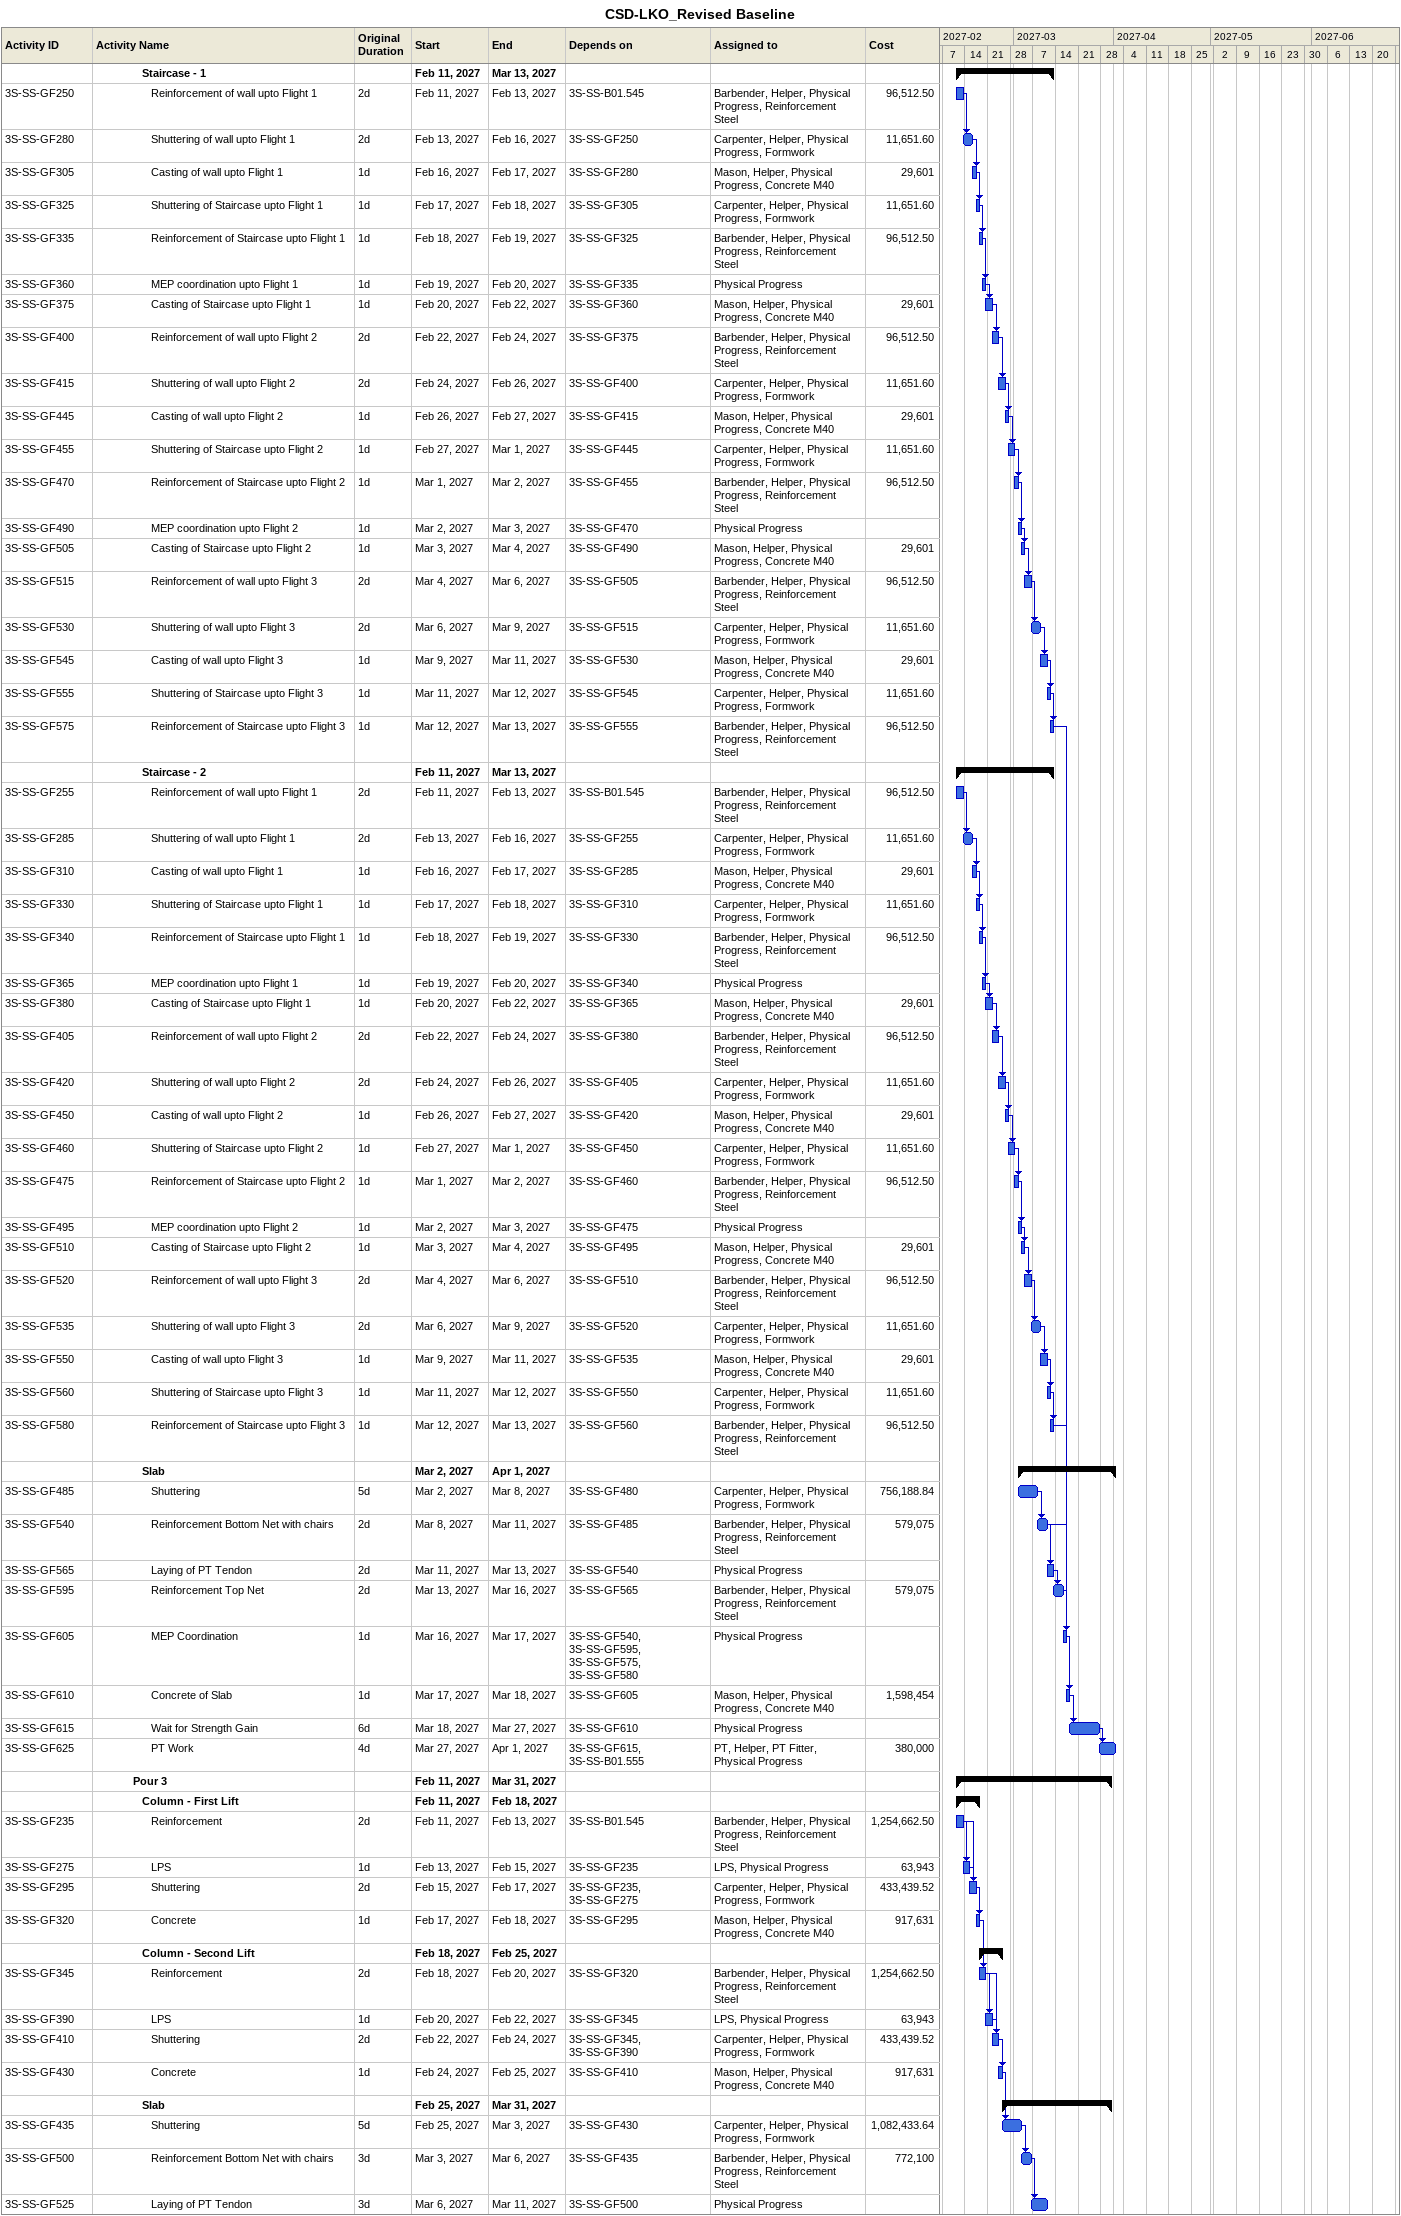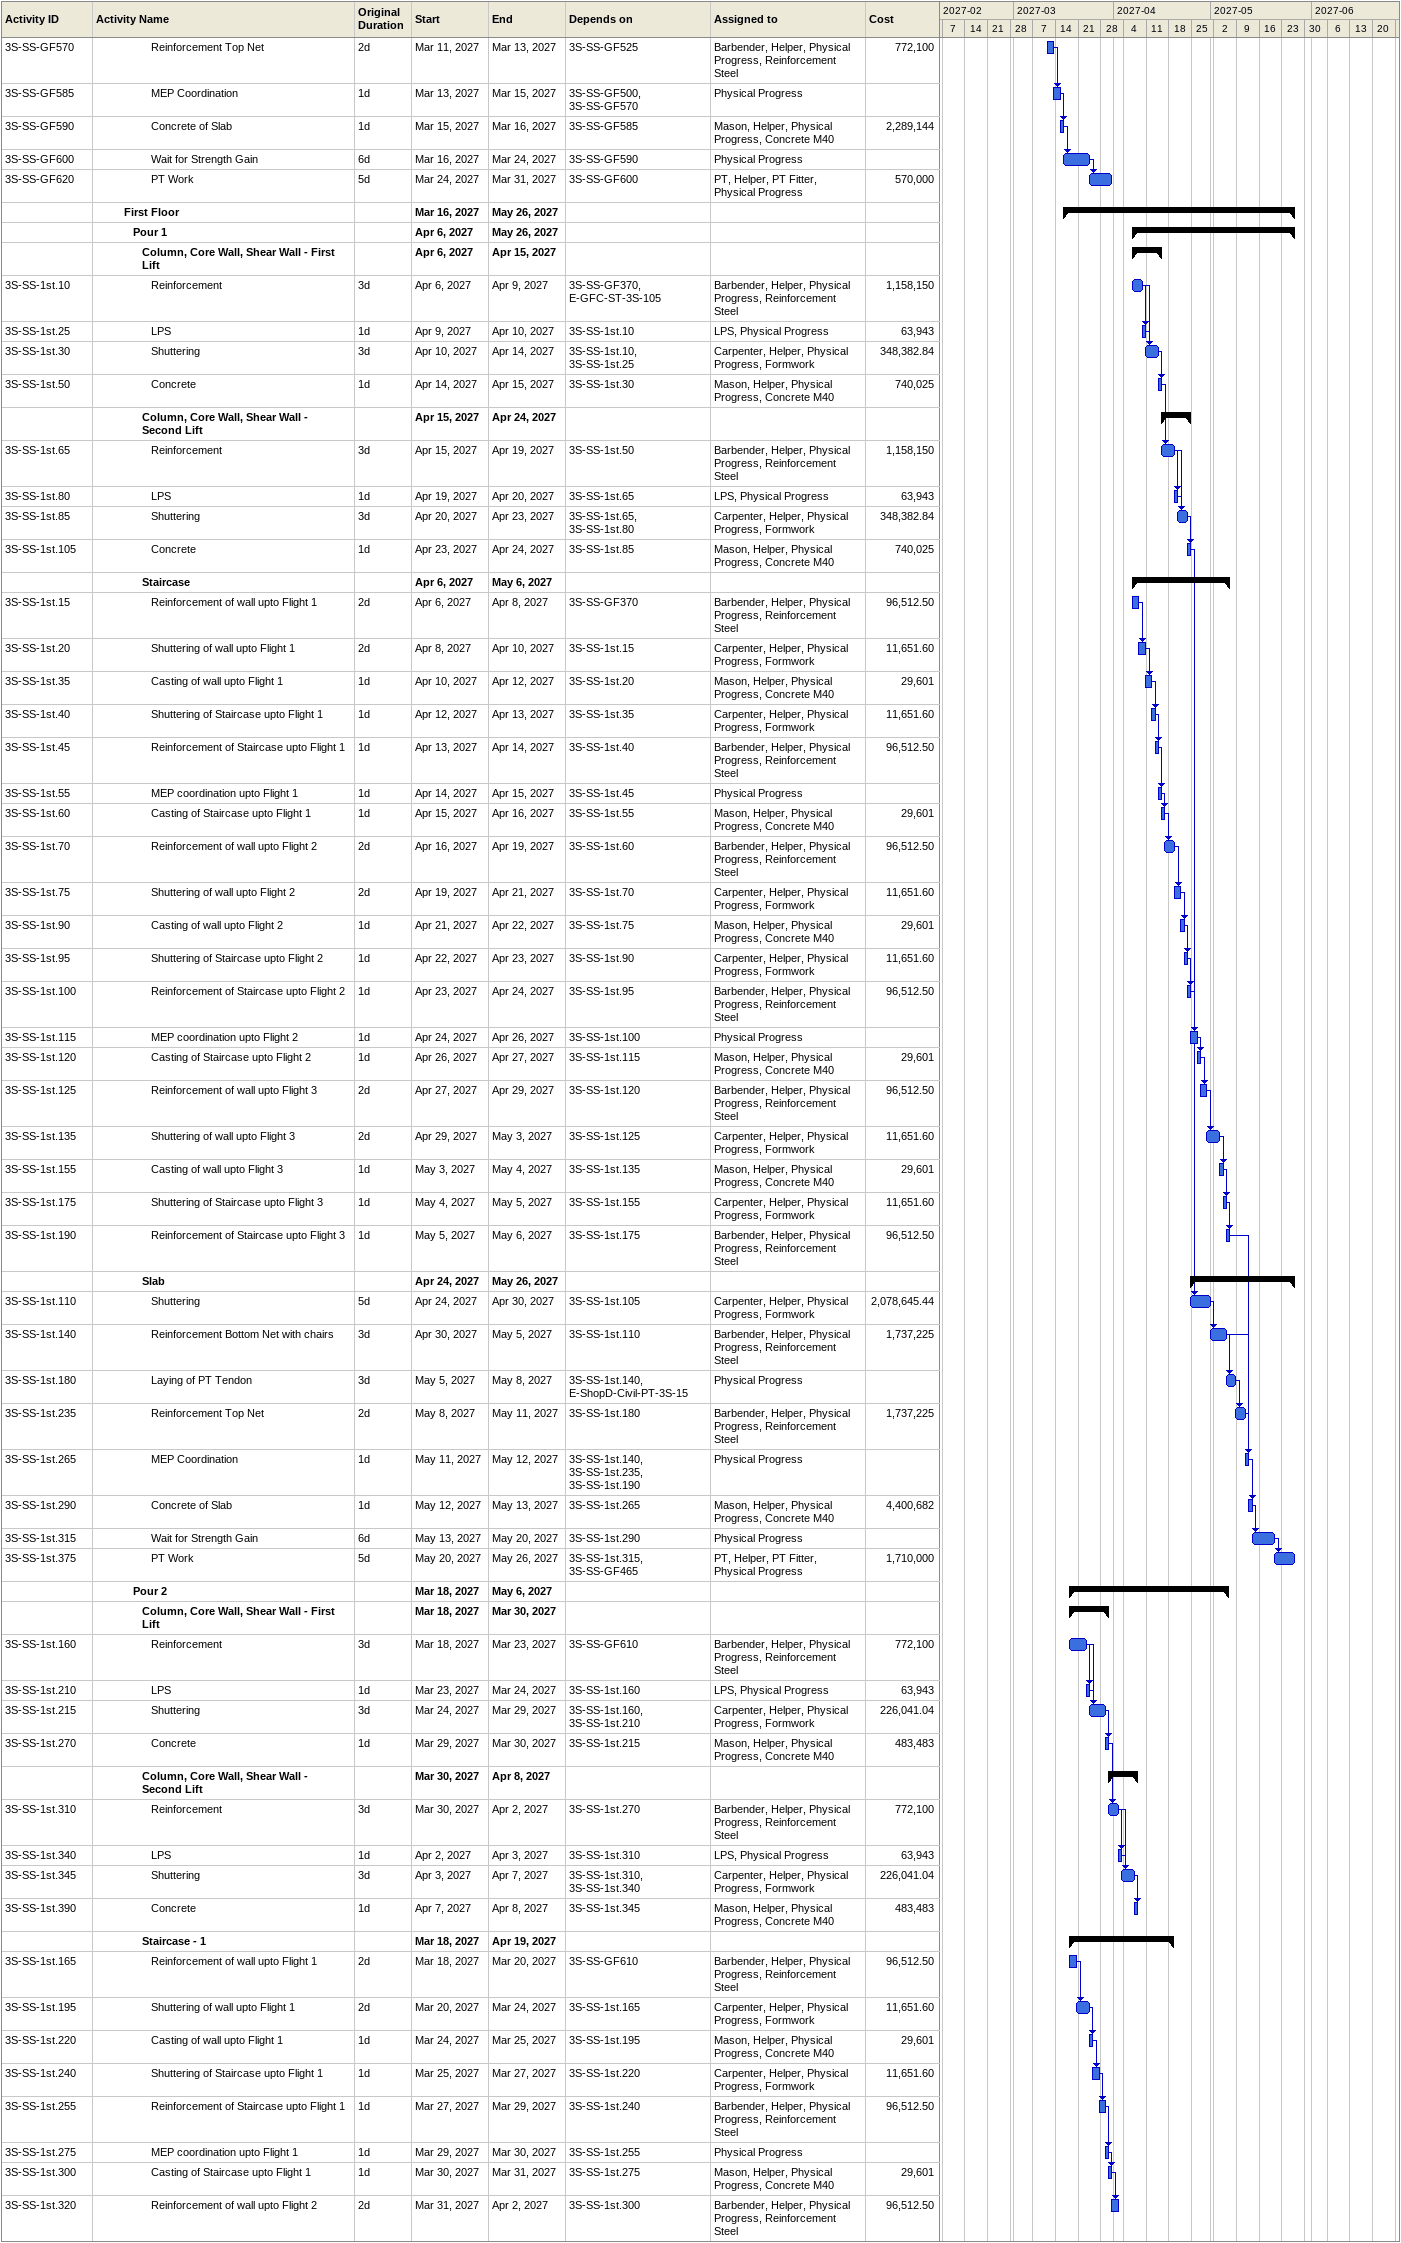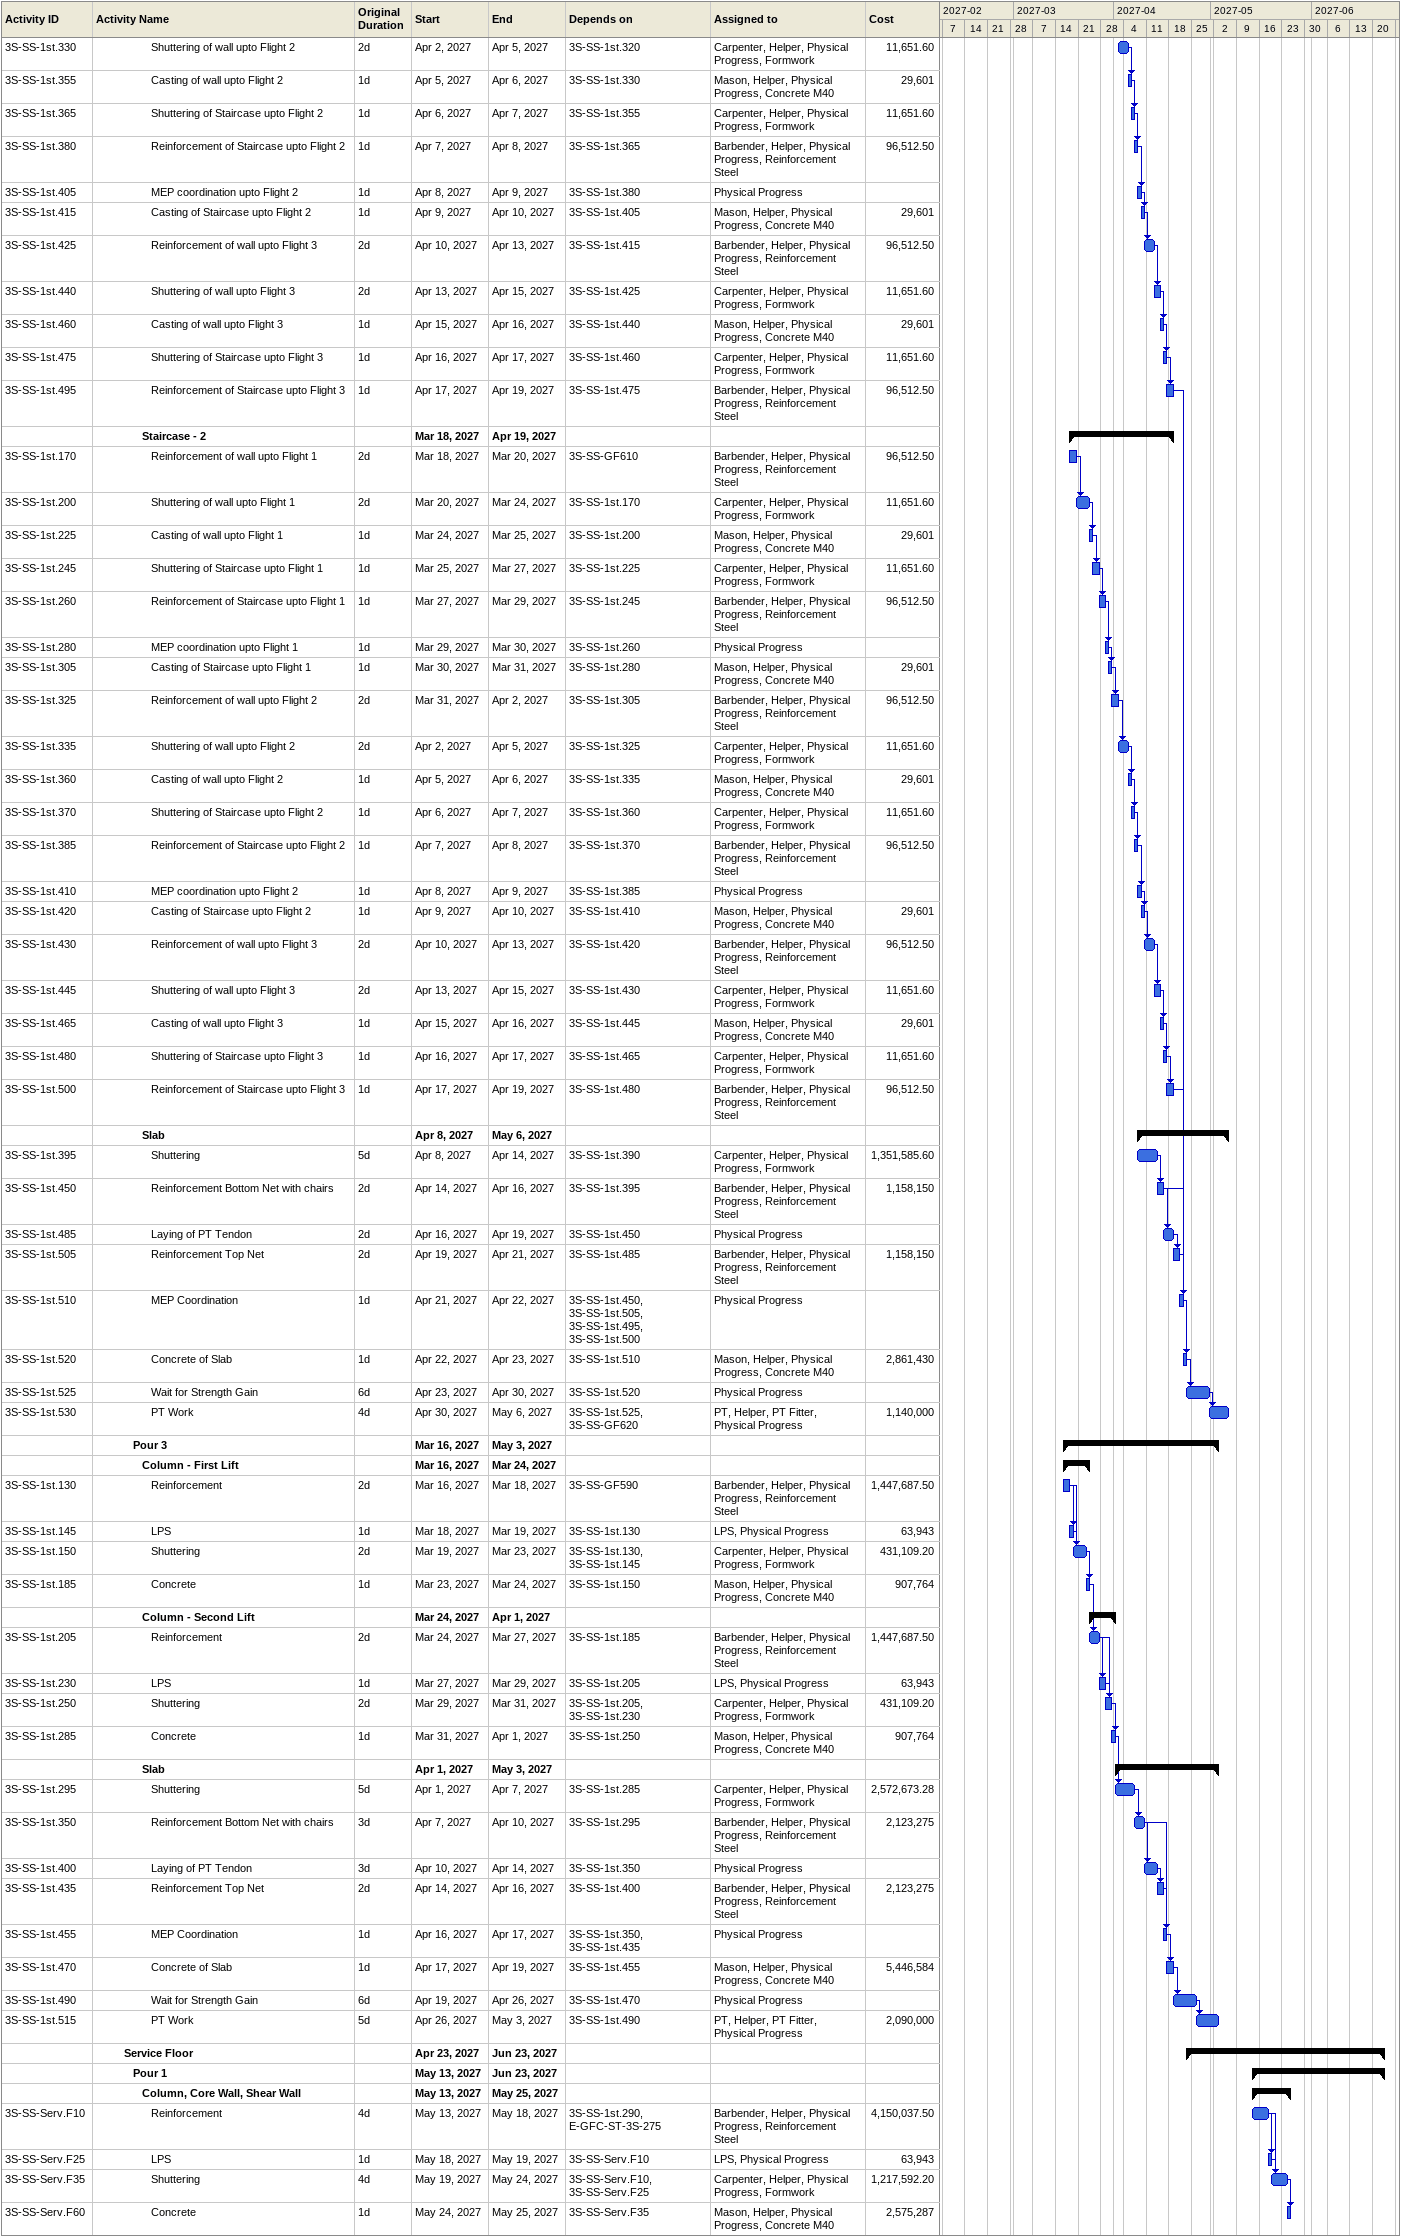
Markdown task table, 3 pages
CSD-LKO_Revised Baseline

| ID | Level | Task | Original duration | Start | Finish | Predecessors | Resources | Cost |
|---|---|---|---|---|---|---|---|---|
|  | 6 | **Staircase - 1** |  | 2027-02-11 | 2027-03-13 |  |  |  |
| 3S-SS-GF250 | 7 | Reinforcement of wall upto Flight 1 | 2d | 2027-02-11 | 2027-02-13 | 3S-SS-B01.545 | Barbender, Helper, Physical Progress, Reinforcement Steel | 96512.50 |
| 3S-SS-GF280 | 7 | Shuttering of wall upto Flight 1 | 2d | 2027-02-13 | 2027-02-16 | 3S-SS-GF250 | Carpenter, Helper, Physical Progress, Formwork | 11651.60 |
| 3S-SS-GF305 | 7 | Casting of wall upto Flight 1 | 1d | 2027-02-16 | 2027-02-17 | 3S-SS-GF280 | Mason, Helper, Physical Progress, Concrete M40 | 29601 |
| 3S-SS-GF325 | 7 | Shuttering of Staircase upto Flight 1 | 1d | 2027-02-17 | 2027-02-18 | 3S-SS-GF305 | Carpenter, Helper, Physical Progress, Formwork | 11651.60 |
| 3S-SS-GF335 | 7 | Reinforcement of Staircase upto Flight 1 | 1d | 2027-02-18 | 2027-02-19 | 3S-SS-GF325 | Barbender, Helper, Physical Progress, Reinforcement Steel | 96512.50 |
| 3S-SS-GF360 | 7 | MEP coordination upto Flight 1 | 1d | 2027-02-19 | 2027-02-20 | 3S-SS-GF335 | Physical Progress |  |
| 3S-SS-GF375 | 7 | Casting of Staircase upto Flight 1 | 1d | 2027-02-20 | 2027-02-22 | 3S-SS-GF360 | Mason, Helper, Physical Progress, Concrete M40 | 29601 |
| 3S-SS-GF400 | 7 | Reinforcement of wall upto Flight 2 | 2d | 2027-02-22 | 2027-02-24 | 3S-SS-GF375 | Barbender, Helper, Physical Progress, Reinforcement Steel | 96512.50 |
| 3S-SS-GF415 | 7 | Shuttering of wall upto Flight 2 | 2d | 2027-02-24 | 2027-02-26 | 3S-SS-GF400 | Carpenter, Helper, Physical Progress, Formwork | 11651.60 |
| 3S-SS-GF445 | 7 | Casting of wall upto Flight 2 | 1d | 2027-02-26 | 2027-02-27 | 3S-SS-GF415 | Mason, Helper, Physical Progress, Concrete M40 | 29601 |
| 3S-SS-GF455 | 7 | Shuttering of Staircase upto Flight 2 | 1d | 2027-02-27 | 2027-03-01 | 3S-SS-GF445 | Carpenter, Helper, Physical Progress, Formwork | 11651.60 |
| 3S-SS-GF470 | 7 | Reinforcement of Staircase upto Flight 2 | 1d | 2027-03-01 | 2027-03-02 | 3S-SS-GF455 | Barbender, Helper, Physical Progress, Reinforcement Steel | 96512.50 |
| 3S-SS-GF490 | 7 | MEP coordination upto Flight 2 | 1d | 2027-03-02 | 2027-03-03 | 3S-SS-GF470 | Physical Progress |  |
| 3S-SS-GF505 | 7 | Casting of Staircase upto Flight 2 | 1d | 2027-03-03 | 2027-03-04 | 3S-SS-GF490 | Mason, Helper, Physical Progress, Concrete M40 | 29601 |
| 3S-SS-GF515 | 7 | Reinforcement of wall upto Flight 3 | 2d | 2027-03-04 | 2027-03-06 | 3S-SS-GF505 | Barbender, Helper, Physical Progress, Reinforcement Steel | 96512.50 |
| 3S-SS-GF530 | 7 | Shuttering of wall upto Flight 3 | 2d | 2027-03-06 | 2027-03-09 | 3S-SS-GF515 | Carpenter, Helper, Physical Progress, Formwork | 11651.60 |
| 3S-SS-GF545 | 7 | Casting of wall upto Flight 3 | 1d | 2027-03-09 | 2027-03-11 | 3S-SS-GF530 | Mason, Helper, Physical Progress, Concrete M40 | 29601 |
| 3S-SS-GF555 | 7 | Shuttering of Staircase upto Flight 3 | 1d | 2027-03-11 | 2027-03-12 | 3S-SS-GF545 | Carpenter, Helper, Physical Progress, Formwork | 11651.60 |
| 3S-SS-GF575 | 7 | Reinforcement of Staircase upto Flight 3 | 1d | 2027-03-12 | 2027-03-13 | 3S-SS-GF555 | Barbender, Helper, Physical Progress, Reinforcement Steel | 96512.50 |
|  | 6 | **Staircase - 2** |  | 2027-02-11 | 2027-03-13 |  |  |  |
| 3S-SS-GF255 | 7 | Reinforcement of wall upto Flight 1 | 2d | 2027-02-11 | 2027-02-13 | 3S-SS-B01.545 | Barbender, Helper, Physical Progress, Reinforcement Steel | 96512.50 |
| 3S-SS-GF285 | 7 | Shuttering of wall upto Flight 1 | 2d | 2027-02-13 | 2027-02-16 | 3S-SS-GF255 | Carpenter, Helper, Physical Progress, Formwork | 11651.60 |
| 3S-SS-GF310 | 7 | Casting of wall upto Flight 1 | 1d | 2027-02-16 | 2027-02-17 | 3S-SS-GF285 | Mason, Helper, Physical Progress, Concrete M40 | 29601 |
| 3S-SS-GF330 | 7 | Shuttering of Staircase upto Flight 1 | 1d | 2027-02-17 | 2027-02-18 | 3S-SS-GF310 | Carpenter, Helper, Physical Progress, Formwork | 11651.60 |
| 3S-SS-GF340 | 7 | Reinforcement of Staircase upto Flight 1 | 1d | 2027-02-18 | 2027-02-19 | 3S-SS-GF330 | Barbender, Helper, Physical Progress, Reinforcement Steel | 96512.50 |
| 3S-SS-GF365 | 7 | MEP coordination upto Flight 1 | 1d | 2027-02-19 | 2027-02-20 | 3S-SS-GF340 | Physical Progress |  |
| 3S-SS-GF380 | 7 | Casting of Staircase upto Flight 1 | 1d | 2027-02-20 | 2027-02-22 | 3S-SS-GF365 | Mason, Helper, Physical Progress, Concrete M40 | 29601 |
| 3S-SS-GF405 | 7 | Reinforcement of wall upto Flight 2 | 2d | 2027-02-22 | 2027-02-24 | 3S-SS-GF380 | Barbender, Helper, Physical Progress, Reinforcement Steel | 96512.50 |
| 3S-SS-GF420 | 7 | Shuttering of wall upto Flight 2 | 2d | 2027-02-24 | 2027-02-26 | 3S-SS-GF405 | Carpenter, Helper, Physical Progress, Formwork | 11651.60 |
| 3S-SS-GF450 | 7 | Casting of wall upto Flight 2 | 1d | 2027-02-26 | 2027-02-27 | 3S-SS-GF420 | Mason, Helper, Physical Progress, Concrete M40 | 29601 |
| 3S-SS-GF460 | 7 | Shuttering of Staircase upto Flight 2 | 1d | 2027-02-27 | 2027-03-01 | 3S-SS-GF450 | Carpenter, Helper, Physical Progress, Formwork | 11651.60 |
| 3S-SS-GF475 | 7 | Reinforcement of Staircase upto Flight 2 | 1d | 2027-03-01 | 2027-03-02 | 3S-SS-GF460 | Barbender, Helper, Physical Progress, Reinforcement Steel | 96512.50 |
| 3S-SS-GF495 | 7 | MEP coordination upto Flight 2 | 1d | 2027-03-02 | 2027-03-03 | 3S-SS-GF475 | Physical Progress |  |
| 3S-SS-GF510 | 7 | Casting of Staircase upto Flight 2 | 1d | 2027-03-03 | 2027-03-04 | 3S-SS-GF495 | Mason, Helper, Physical Progress, Concrete M40 | 29601 |
| 3S-SS-GF520 | 7 | Reinforcement of wall upto Flight 3 | 2d | 2027-03-04 | 2027-03-06 | 3S-SS-GF510 | Barbender, Helper, Physical Progress, Reinforcement Steel | 96512.50 |
| 3S-SS-GF535 | 7 | Shuttering of wall upto Flight 3 | 2d | 2027-03-06 | 2027-03-09 | 3S-SS-GF520 | Carpenter, Helper, Physical Progress, Formwork | 11651.60 |
| 3S-SS-GF550 | 7 | Casting of wall upto Flight 3 | 1d | 2027-03-09 | 2027-03-11 | 3S-SS-GF535 | Mason, Helper, Physical Progress, Concrete M40 | 29601 |
| 3S-SS-GF560 | 7 | Shuttering of Staircase upto Flight 3 | 1d | 2027-03-11 | 2027-03-12 | 3S-SS-GF550 | Carpenter, Helper, Physical Progress, Formwork | 11651.60 |
| 3S-SS-GF580 | 7 | Reinforcement of Staircase upto Flight 3 | 1d | 2027-03-12 | 2027-03-13 | 3S-SS-GF560 | Barbender, Helper, Physical Progress, Reinforcement Steel | 96512.50 |
|  | 6 | **Slab** |  | 2027-03-02 | 2027-04-01 |  |  |  |
| 3S-SS-GF485 | 7 | Shuttering | 5d | 2027-03-02 | 2027-03-08 | 3S-SS-GF480 | Carpenter, Helper, Physical Progress, Formwork | 756188.84 |
| 3S-SS-GF540 | 7 | Reinforcement Bottom Net with chairs | 2d | 2027-03-08 | 2027-03-11 | 3S-SS-GF485 | Barbender, Helper, Physical Progress, Reinforcement Steel | 579075 |
| 3S-SS-GF565 | 7 | Laying of PT Tendon | 2d | 2027-03-11 | 2027-03-13 | 3S-SS-GF540 | Physical Progress |  |
| 3S-SS-GF595 | 7 | Reinforcement Top Net | 2d | 2027-03-13 | 2027-03-16 | 3S-SS-GF565 | Barbender, Helper, Physical Progress, Reinforcement Steel | 579075 |
| 3S-SS-GF605 | 7 | MEP Coordination | 1d | 2027-03-16 | 2027-03-17 | 3S-SS-GF540, 3S-SS-GF595, 3S-SS-GF575, 3S-SS-GF580 | Physical Progress |  |
| 3S-SS-GF610 | 7 | Concrete of Slab | 1d | 2027-03-17 | 2027-03-18 | 3S-SS-GF605 | Mason, Helper, Physical Progress, Concrete M40 | 1598454 |
| 3S-SS-GF615 | 7 | Wait for Strength Gain | 6d | 2027-03-18 | 2027-03-27 | 3S-SS-GF610 | Physical Progress |  |
| 3S-SS-GF625 | 7 | PT Work | 4d | 2027-03-27 | 2027-04-01 | 3S-SS-GF615, 3S-SS-B01.555 | PT, Helper, PT Fitter, Physical Progress | 380000 |
|  | 5 | **Pour 3** |  | 2027-02-11 | 2027-03-31 |  |  |  |
|  | 6 | **Column - First Lift** |  | 2027-02-11 | 2027-02-18 |  |  |  |
| 3S-SS-GF235 | 7 | Reinforcement | 2d | 2027-02-11 | 2027-02-13 | 3S-SS-B01.545 | Barbender, Helper, Physical Progress, Reinforcement Steel | 1254662.50 |
| 3S-SS-GF275 | 7 | LPS | 1d | 2027-02-13 | 2027-02-15 | 3S-SS-GF235 | LPS, Physical Progress | 63943 |
| 3S-SS-GF295 | 7 | Shuttering | 2d | 2027-02-15 | 2027-02-17 | 3S-SS-GF235, 3S-SS-GF275 | Carpenter, Helper, Physical Progress, Formwork | 433439.52 |
| 3S-SS-GF320 | 7 | Concrete | 1d | 2027-02-17 | 2027-02-18 | 3S-SS-GF295 | Mason, Helper, Physical Progress, Concrete M40 | 917631 |
|  | 6 | **Column - Second Lift** |  | 2027-02-18 | 2027-02-25 |  |  |  |
| 3S-SS-GF345 | 7 | Reinforcement | 2d | 2027-02-18 | 2027-02-20 | 3S-SS-GF320 | Barbender, Helper, Physical Progress, Reinforcement Steel | 1254662.50 |
| 3S-SS-GF390 | 7 | LPS | 1d | 2027-02-20 | 2027-02-22 | 3S-SS-GF345 | LPS, Physical Progress | 63943 |
| 3S-SS-GF410 | 7 | Shuttering | 2d | 2027-02-22 | 2027-02-24 | 3S-SS-GF345, 3S-SS-GF390 | Carpenter, Helper, Physical Progress, Formwork | 433439.52 |
| 3S-SS-GF430 | 7 | Concrete | 1d | 2027-02-24 | 2027-02-25 | 3S-SS-GF410 | Mason, Helper, Physical Progress, Concrete M40 | 917631 |
|  | 6 | **Slab** |  | 2027-02-25 | 2027-03-31 |  |  |  |
| 3S-SS-GF435 | 7 | Shuttering | 5d | 2027-02-25 | 2027-03-03 | 3S-SS-GF430 | Carpenter, Helper, Physical Progress, Formwork | 1082433.64 |
| 3S-SS-GF500 | 7 | Reinforcement Bottom Net with chairs | 3d | 2027-03-03 | 2027-03-06 | 3S-SS-GF435 | Barbender, Helper, Physical Progress, Reinforcement Steel | 772100 |
| 3S-SS-GF525 | 7 | Laying of PT Tendon | 3d | 2027-03-06 | 2027-03-11 | 3S-SS-GF500 | Physical Progress |  |
| 3S-SS-GF570 | 7 | Reinforcement Top Net | 2d | 2027-03-11 | 2027-03-13 | 3S-SS-GF525 | Barbender, Helper, Physical Progress, Reinforcement Steel | 772100 |
| 3S-SS-GF585 | 7 | MEP Coordination | 1d | 2027-03-13 | 2027-03-15 | 3S-SS-GF500, 3S-SS-GF570 | Physical Progress |  |
| 3S-SS-GF590 | 7 | Concrete of Slab | 1d | 2027-03-15 | 2027-03-16 | 3S-SS-GF585 | Mason, Helper, Physical Progress, Concrete M40 | 2289144 |
| 3S-SS-GF600 | 7 | Wait for Strength Gain | 6d | 2027-03-16 | 2027-03-24 | 3S-SS-GF590 | Physical Progress |  |
| 3S-SS-GF620 | 7 | PT Work | 5d | 2027-03-24 | 2027-03-31 | 3S-SS-GF600 | PT, Helper, PT Fitter, Physical Progress | 570000 |
|  | 4 | **First Floor** |  | 2027-03-16 | 2027-05-26 |  |  |  |
|  | 5 | **Pour 1** |  | 2027-04-06 | 2027-05-26 |  |  |  |
|  | 6 | **Column, Core Wall, Shear Wall - First Lift** |  | 2027-04-06 | 2027-04-15 |  |  |  |
| 3S-SS-1st.10 | 7 | Reinforcement | 3d | 2027-04-06 | 2027-04-09 | 3S-SS-GF370, E-GFC-ST-3S-105 | Barbender, Helper, Physical Progress, Reinforcement Steel | 1158150 |
| 3S-SS-1st.25 | 7 | LPS | 1d | 2027-04-09 | 2027-04-10 | 3S-SS-1st.10 | LPS, Physical Progress | 63943 |
| 3S-SS-1st.30 | 7 | Shuttering | 3d | 2027-04-10 | 2027-04-14 | 3S-SS-1st.10, 3S-SS-1st.25 | Carpenter, Helper, Physical Progress, Formwork | 348382.84 |
| 3S-SS-1st.50 | 7 | Concrete | 1d | 2027-04-14 | 2027-04-15 | 3S-SS-1st.30 | Mason, Helper, Physical Progress, Concrete M40 | 740025 |
|  | 6 | **Column, Core Wall, Shear Wall - Second Lift** |  | 2027-04-15 | 2027-04-24 |  |  |  |
| 3S-SS-1st.65 | 7 | Reinforcement | 3d | 2027-04-15 | 2027-04-19 | 3S-SS-1st.50 | Barbender, Helper, Physical Progress, Reinforcement Steel | 1158150 |
| 3S-SS-1st.80 | 7 | LPS | 1d | 2027-04-19 | 2027-04-20 | 3S-SS-1st.65 | LPS, Physical Progress | 63943 |
| 3S-SS-1st.85 | 7 | Shuttering | 3d | 2027-04-20 | 2027-04-23 | 3S-SS-1st.65, 3S-SS-1st.80 | Carpenter, Helper, Physical Progress, Formwork | 348382.84 |
| 3S-SS-1st.105 | 7 | Concrete | 1d | 2027-04-23 | 2027-04-24 | 3S-SS-1st.85 | Mason, Helper, Physical Progress, Concrete M40 | 740025 |
|  | 6 | **Staircase** |  | 2027-04-06 | 2027-05-06 |  |  |  |
| 3S-SS-1st.15 | 7 | Reinforcement of wall upto Flight 1 | 2d | 2027-04-06 | 2027-04-08 | 3S-SS-GF370 | Barbender, Helper, Physical Progress, Reinforcement Steel | 96512.50 |
| 3S-SS-1st.20 | 7 | Shuttering of wall upto Flight 1 | 2d | 2027-04-08 | 2027-04-10 | 3S-SS-1st.15 | Carpenter, Helper, Physical Progress, Formwork | 11651.60 |
| 3S-SS-1st.35 | 7 | Casting of wall upto Flight 1 | 1d | 2027-04-10 | 2027-04-12 | 3S-SS-1st.20 | Mason, Helper, Physical Progress, Concrete M40 | 29601 |
| 3S-SS-1st.40 | 7 | Shuttering of Staircase upto Flight 1 | 1d | 2027-04-12 | 2027-04-13 | 3S-SS-1st.35 | Carpenter, Helper, Physical Progress, Formwork | 11651.60 |
| 3S-SS-1st.45 | 7 | Reinforcement of Staircase upto Flight 1 | 1d | 2027-04-13 | 2027-04-14 | 3S-SS-1st.40 | Barbender, Helper, Physical Progress, Reinforcement Steel | 96512.50 |
| 3S-SS-1st.55 | 7 | MEP coordination upto Flight 1 | 1d | 2027-04-14 | 2027-04-15 | 3S-SS-1st.45 | Physical Progress |  |
| 3S-SS-1st.60 | 7 | Casting of Staircase upto Flight 1 | 1d | 2027-04-15 | 2027-04-16 | 3S-SS-1st.55 | Mason, Helper, Physical Progress, Concrete M40 | 29601 |
| 3S-SS-1st.70 | 7 | Reinforcement of wall upto Flight 2 | 2d | 2027-04-16 | 2027-04-19 | 3S-SS-1st.60 | Barbender, Helper, Physical Progress, Reinforcement Steel | 96512.50 |
| 3S-SS-1st.75 | 7 | Shuttering of wall upto Flight 2 | 2d | 2027-04-19 | 2027-04-21 | 3S-SS-1st.70 | Carpenter, Helper, Physical Progress, Formwork | 11651.60 |
| 3S-SS-1st.90 | 7 | Casting of wall upto Flight 2 | 1d | 2027-04-21 | 2027-04-22 | 3S-SS-1st.75 | Mason, Helper, Physical Progress, Concrete M40 | 29601 |
| 3S-SS-1st.95 | 7 | Shuttering of Staircase upto Flight 2 | 1d | 2027-04-22 | 2027-04-23 | 3S-SS-1st.90 | Carpenter, Helper, Physical Progress, Formwork | 11651.60 |
| 3S-SS-1st.100 | 7 | Reinforcement of Staircase upto Flight 2 | 1d | 2027-04-23 | 2027-04-24 | 3S-SS-1st.95 | Barbender, Helper, Physical Progress, Reinforcement Steel | 96512.50 |
| 3S-SS-1st.115 | 7 | MEP coordination upto Flight 2 | 1d | 2027-04-24 | 2027-04-26 | 3S-SS-1st.100 | Physical Progress |  |
| 3S-SS-1st.120 | 7 | Casting of Staircase upto Flight 2 | 1d | 2027-04-26 | 2027-04-27 | 3S-SS-1st.115 | Mason, Helper, Physical Progress, Concrete M40 | 29601 |
| 3S-SS-1st.125 | 7 | Reinforcement of wall upto Flight 3 | 2d | 2027-04-27 | 2027-04-29 | 3S-SS-1st.120 | Barbender, Helper, Physical Progress, Reinforcement Steel | 96512.50 |
| 3S-SS-1st.135 | 7 | Shuttering of wall upto Flight 3 | 2d | 2027-04-29 | 2027-05-03 | 3S-SS-1st.125 | Carpenter, Helper, Physical Progress, Formwork | 11651.60 |
| 3S-SS-1st.155 | 7 | Casting of wall upto Flight 3 | 1d | 2027-05-03 | 2027-05-04 | 3S-SS-1st.135 | Mason, Helper, Physical Progress, Concrete M40 | 29601 |
| 3S-SS-1st.175 | 7 | Shuttering of Staircase upto Flight 3 | 1d | 2027-05-04 | 2027-05-05 | 3S-SS-1st.155 | Carpenter, Helper, Physical Progress, Formwork | 11651.60 |
| 3S-SS-1st.190 | 7 | Reinforcement of Staircase upto Flight 3 | 1d | 2027-05-05 | 2027-05-06 | 3S-SS-1st.175 | Barbender, Helper, Physical Progress, Reinforcement Steel | 96512.50 |
|  | 6 | **Slab** |  | 2027-04-24 | 2027-05-26 |  |  |  |
| 3S-SS-1st.110 | 7 | Shuttering | 5d | 2027-04-24 | 2027-04-30 | 3S-SS-1st.105 | Carpenter, Helper, Physical Progress, Formwork | 2078645.44 |
| 3S-SS-1st.140 | 7 | Reinforcement Bottom Net with chairs | 3d | 2027-04-30 | 2027-05-05 | 3S-SS-1st.110 | Barbender, Helper, Physical Progress, Reinforcement Steel | 1737225 |
| 3S-SS-1st.180 | 7 | Laying of PT Tendon | 3d | 2027-05-05 | 2027-05-08 | 3S-SS-1st.140, E-ShopD-Civil-PT-3S-15 | Physical Progress |  |
| 3S-SS-1st.235 | 7 | Reinforcement Top Net | 2d | 2027-05-08 | 2027-05-11 | 3S-SS-1st.180 | Barbender, Helper, Physical Progress, Reinforcement Steel | 1737225 |
| 3S-SS-1st.265 | 7 | MEP Coordination | 1d | 2027-05-11 | 2027-05-12 | 3S-SS-1st.140, 3S-SS-1st.235, 3S-SS-1st.190 | Physical Progress |  |
| 3S-SS-1st.290 | 7 | Concrete of Slab | 1d | 2027-05-12 | 2027-05-13 | 3S-SS-1st.265 | Mason, Helper, Physical Progress, Concrete M40 | 4400682 |
| 3S-SS-1st.315 | 7 | Wait for Strength Gain | 6d | 2027-05-13 | 2027-05-20 | 3S-SS-1st.290 | Physical Progress |  |
| 3S-SS-1st.375 | 7 | PT Work | 5d | 2027-05-20 | 2027-05-26 | 3S-SS-1st.315, 3S-SS-GF465 | PT, Helper, PT Fitter, Physical Progress | 1710000 |
|  | 5 | **Pour 2** |  | 2027-03-18 | 2027-05-06 |  |  |  |
|  | 6 | **Column, Core Wall, Shear Wall - First Lift** |  | 2027-03-18 | 2027-03-30 |  |  |  |
| 3S-SS-1st.160 | 7 | Reinforcement | 3d | 2027-03-18 | 2027-03-23 | 3S-SS-GF610 | Barbender, Helper, Physical Progress, Reinforcement Steel | 772100 |
| 3S-SS-1st.210 | 7 | LPS | 1d | 2027-03-23 | 2027-03-24 | 3S-SS-1st.160 | LPS, Physical Progress | 63943 |
| 3S-SS-1st.215 | 7 | Shuttering | 3d | 2027-03-24 | 2027-03-29 | 3S-SS-1st.160, 3S-SS-1st.210 | Carpenter, Helper, Physical Progress, Formwork | 226041.04 |
| 3S-SS-1st.270 | 7 | Concrete | 1d | 2027-03-29 | 2027-03-30 | 3S-SS-1st.215 | Mason, Helper, Physical Progress, Concrete M40 | 483483 |
|  | 6 | **Column, Core Wall, Shear Wall - Second Lift** |  | 2027-03-30 | 2027-04-08 |  |  |  |
| 3S-SS-1st.310 | 7 | Reinforcement | 3d | 2027-03-30 | 2027-04-02 | 3S-SS-1st.270 | Barbender, Helper, Physical Progress, Reinforcement Steel | 772100 |
| 3S-SS-1st.340 | 7 | LPS | 1d | 2027-04-02 | 2027-04-03 | 3S-SS-1st.310 | LPS, Physical Progress | 63943 |
| 3S-SS-1st.345 | 7 | Shuttering | 3d | 2027-04-03 | 2027-04-07 | 3S-SS-1st.310, 3S-SS-1st.340 | Carpenter, Helper, Physical Progress, Formwork | 226041.04 |
| 3S-SS-1st.390 | 7 | Concrete | 1d | 2027-04-07 | 2027-04-08 | 3S-SS-1st.345 | Mason, Helper, Physical Progress, Concrete M40 | 483483 |
|  | 6 | **Staircase - 1** |  | 2027-03-18 | 2027-04-19 |  |  |  |
| 3S-SS-1st.165 | 7 | Reinforcement of wall upto Flight 1 | 2d | 2027-03-18 | 2027-03-20 | 3S-SS-GF610 | Barbender, Helper, Physical Progress, Reinforcement Steel | 96512.50 |
| 3S-SS-1st.195 | 7 | Shuttering of wall upto Flight 1 | 2d | 2027-03-20 | 2027-03-24 | 3S-SS-1st.165 | Carpenter, Helper, Physical Progress, Formwork | 11651.60 |
| 3S-SS-1st.220 | 7 | Casting of wall upto Flight 1 | 1d | 2027-03-24 | 2027-03-25 | 3S-SS-1st.195 | Mason, Helper, Physical Progress, Concrete M40 | 29601 |
| 3S-SS-1st.240 | 7 | Shuttering of Staircase upto Flight 1 | 1d | 2027-03-25 | 2027-03-27 | 3S-SS-1st.220 | Carpenter, Helper, Physical Progress, Formwork | 11651.60 |
| 3S-SS-1st.255 | 7 | Reinforcement of Staircase upto Flight 1 | 1d | 2027-03-27 | 2027-03-29 | 3S-SS-1st.240 | Barbender, Helper, Physical Progress, Reinforcement Steel | 96512.50 |
| 3S-SS-1st.275 | 7 | MEP coordination upto Flight 1 | 1d | 2027-03-29 | 2027-03-30 | 3S-SS-1st.255 | Physical Progress |  |
| 3S-SS-1st.300 | 7 | Casting of Staircase upto Flight 1 | 1d | 2027-03-30 | 2027-03-31 | 3S-SS-1st.275 | Mason, Helper, Physical Progress, Concrete M40 | 29601 |
| 3S-SS-1st.320 | 7 | Reinforcement of wall upto Flight 2 | 2d | 2027-03-31 | 2027-04-02 | 3S-SS-1st.300 | Barbender, Helper, Physical Progress, Reinforcement Steel | 96512.50 |
| 3S-SS-1st.330 | 7 | Shuttering of wall upto Flight 2 | 2d | 2027-04-02 | 2027-04-05 | 3S-SS-1st.320 | Carpenter, Helper, Physical Progress, Formwork | 11651.60 |
| 3S-SS-1st.355 | 7 | Casting of wall upto Flight 2 | 1d | 2027-04-05 | 2027-04-06 | 3S-SS-1st.330 | Mason, Helper, Physical Progress, Concrete M40 | 29601 |
| 3S-SS-1st.365 | 7 | Shuttering of Staircase upto Flight 2 | 1d | 2027-04-06 | 2027-04-07 | 3S-SS-1st.355 | Carpenter, Helper, Physical Progress, Formwork | 11651.60 |
| 3S-SS-1st.380 | 7 | Reinforcement of Staircase upto Flight 2 | 1d | 2027-04-07 | 2027-04-08 | 3S-SS-1st.365 | Barbender, Helper, Physical Progress, Reinforcement Steel | 96512.50 |
| 3S-SS-1st.405 | 7 | MEP coordination upto Flight 2 | 1d | 2027-04-08 | 2027-04-09 | 3S-SS-1st.380 | Physical Progress |  |
| 3S-SS-1st.415 | 7 | Casting of Staircase upto Flight 2 | 1d | 2027-04-09 | 2027-04-10 | 3S-SS-1st.405 | Mason, Helper, Physical Progress, Concrete M40 | 29601 |
| 3S-SS-1st.425 | 7 | Reinforcement of wall upto Flight 3 | 2d | 2027-04-10 | 2027-04-13 | 3S-SS-1st.415 | Barbender, Helper, Physical Progress, Reinforcement Steel | 96512.50 |
| 3S-SS-1st.440 | 7 | Shuttering of wall upto Flight 3 | 2d | 2027-04-13 | 2027-04-15 | 3S-SS-1st.425 | Carpenter, Helper, Physical Progress, Formwork | 11651.60 |
| 3S-SS-1st.460 | 7 | Casting of wall upto Flight 3 | 1d | 2027-04-15 | 2027-04-16 | 3S-SS-1st.440 | Mason, Helper, Physical Progress, Concrete M40 | 29601 |
| 3S-SS-1st.475 | 7 | Shuttering of Staircase upto Flight 3 | 1d | 2027-04-16 | 2027-04-17 | 3S-SS-1st.460 | Carpenter, Helper, Physical Progress, Formwork | 11651.60 |
| 3S-SS-1st.495 | 7 | Reinforcement of Staircase upto Flight 3 | 1d | 2027-04-17 | 2027-04-19 | 3S-SS-1st.475 | Barbender, Helper, Physical Progress, Reinforcement Steel | 96512.50 |
|  | 6 | **Staircase - 2** |  | 2027-03-18 | 2027-04-19 |  |  |  |
| 3S-SS-1st.170 | 7 | Reinforcement of wall upto Flight 1 | 2d | 2027-03-18 | 2027-03-20 | 3S-SS-GF610 | Barbender, Helper, Physical Progress, Reinforcement Steel | 96512.50 |
| 3S-SS-1st.200 | 7 | Shuttering of wall upto Flight 1 | 2d | 2027-03-20 | 2027-03-24 | 3S-SS-1st.170 | Carpenter, Helper, Physical Progress, Formwork | 11651.60 |
| 3S-SS-1st.225 | 7 | Casting of wall upto Flight 1 | 1d | 2027-03-24 | 2027-03-25 | 3S-SS-1st.200 | Mason, Helper, Physical Progress, Concrete M40 | 29601 |
| 3S-SS-1st.245 | 7 | Shuttering of Staircase upto Flight 1 | 1d | 2027-03-25 | 2027-03-27 | 3S-SS-1st.225 | Carpenter, Helper, Physical Progress, Formwork | 11651.60 |
| 3S-SS-1st.260 | 7 | Reinforcement of Staircase upto Flight 1 | 1d | 2027-03-27 | 2027-03-29 | 3S-SS-1st.245 | Barbender, Helper, Physical Progress, Reinforcement Steel | 96512.50 |
| 3S-SS-1st.280 | 7 | MEP coordination upto Flight 1 | 1d | 2027-03-29 | 2027-03-30 | 3S-SS-1st.260 | Physical Progress |  |
| 3S-SS-1st.305 | 7 | Casting of Staircase upto Flight 1 | 1d | 2027-03-30 | 2027-03-31 | 3S-SS-1st.280 | Mason, Helper, Physical Progress, Concrete M40 | 29601 |
| 3S-SS-1st.325 | 7 | Reinforcement of wall upto Flight 2 | 2d | 2027-03-31 | 2027-04-02 | 3S-SS-1st.305 | Barbender, Helper, Physical Progress, Reinforcement Steel | 96512.50 |
| 3S-SS-1st.335 | 7 | Shuttering of wall upto Flight 2 | 2d | 2027-04-02 | 2027-04-05 | 3S-SS-1st.325 | Carpenter, Helper, Physical Progress, Formwork | 11651.60 |
| 3S-SS-1st.360 | 7 | Casting of wall upto Flight 2 | 1d | 2027-04-05 | 2027-04-06 | 3S-SS-1st.335 | Mason, Helper, Physical Progress, Concrete M40 | 29601 |
| 3S-SS-1st.370 | 7 | Shuttering of Staircase upto Flight 2 | 1d | 2027-04-06 | 2027-04-07 | 3S-SS-1st.360 | Carpenter, Helper, Physical Progress, Formwork | 11651.60 |
| 3S-SS-1st.385 | 7 | Reinforcement of Staircase upto Flight 2 | 1d | 2027-04-07 | 2027-04-08 | 3S-SS-1st.370 | Barbender, Helper, Physical Progress, Reinforcement Steel | 96512.50 |
| 3S-SS-1st.410 | 7 | MEP coordination upto Flight 2 | 1d | 2027-04-08 | 2027-04-09 | 3S-SS-1st.385 | Physical Progress |  |
| 3S-SS-1st.420 | 7 | Casting of Staircase upto Flight 2 | 1d | 2027-04-09 | 2027-04-10 | 3S-SS-1st.410 | Mason, Helper, Physical Progress, Concrete M40 | 29601 |
| 3S-SS-1st.430 | 7 | Reinforcement of wall upto Flight 3 | 2d | 2027-04-10 | 2027-04-13 | 3S-SS-1st.420 | Barbender, Helper, Physical Progress, Reinforcement Steel | 96512.50 |
| 3S-SS-1st.445 | 7 | Shuttering of wall upto Flight 3 | 2d | 2027-04-13 | 2027-04-15 | 3S-SS-1st.430 | Carpenter, Helper, Physical Progress, Formwork | 11651.60 |
| 3S-SS-1st.465 | 7 | Casting of wall upto Flight 3 | 1d | 2027-04-15 | 2027-04-16 | 3S-SS-1st.445 | Mason, Helper, Physical Progress, Concrete M40 | 29601 |
| 3S-SS-1st.480 | 7 | Shuttering of Staircase upto Flight 3 | 1d | 2027-04-16 | 2027-04-17 | 3S-SS-1st.465 | Carpenter, Helper, Physical Progress, Formwork | 11651.60 |
| 3S-SS-1st.500 | 7 | Reinforcement of Staircase upto Flight 3 | 1d | 2027-04-17 | 2027-04-19 | 3S-SS-1st.480 | Barbender, Helper, Physical Progress, Reinforcement Steel | 96512.50 |
|  | 6 | **Slab** |  | 2027-04-08 | 2027-05-06 |  |  |  |
| 3S-SS-1st.395 | 7 | Shuttering | 5d | 2027-04-08 | 2027-04-14 | 3S-SS-1st.390 | Carpenter, Helper, Physical Progress, Formwork | 1351585.60 |
| 3S-SS-1st.450 | 7 | Reinforcement Bottom Net with chairs | 2d | 2027-04-14 | 2027-04-16 | 3S-SS-1st.395 | Barbender, Helper, Physical Progress, Reinforcement Steel | 1158150 |
| 3S-SS-1st.485 | 7 | Laying of PT Tendon | 2d | 2027-04-16 | 2027-04-19 | 3S-SS-1st.450 | Physical Progress |  |
| 3S-SS-1st.505 | 7 | Reinforcement Top Net | 2d | 2027-04-19 | 2027-04-21 | 3S-SS-1st.485 | Barbender, Helper, Physical Progress, Reinforcement Steel | 1158150 |
| 3S-SS-1st.510 | 7 | MEP Coordination | 1d | 2027-04-21 | 2027-04-22 | 3S-SS-1st.450, 3S-SS-1st.505, 3S-SS-1st.495, 3S-SS-1st.500 | Physical Progress |  |
| 3S-SS-1st.520 | 7 | Concrete of Slab | 1d | 2027-04-22 | 2027-04-23 | 3S-SS-1st.510 | Mason, Helper, Physical Progress, Concrete M40 | 2861430 |
| 3S-SS-1st.525 | 7 | Wait for Strength Gain | 6d | 2027-04-23 | 2027-04-30 | 3S-SS-1st.520 | Physical Progress |  |
| 3S-SS-1st.530 | 7 | PT Work | 4d | 2027-04-30 | 2027-05-06 | 3S-SS-1st.525, 3S-SS-GF620 | PT, Helper, PT Fitter, Physical Progress | 1140000 |
|  | 5 | **Pour 3** |  | 2027-03-16 | 2027-05-03 |  |  |  |
|  | 6 | **Column - First Lift** |  | 2027-03-16 | 2027-03-24 |  |  |  |
| 3S-SS-1st.130 | 7 | Reinforcement | 2d | 2027-03-16 | 2027-03-18 | 3S-SS-GF590 | Barbender, Helper, Physical Progress, Reinforcement Steel | 1447687.50 |
| 3S-SS-1st.145 | 7 | LPS | 1d | 2027-03-18 | 2027-03-19 | 3S-SS-1st.130 | LPS, Physical Progress | 63943 |
| 3S-SS-1st.150 | 7 | Shuttering | 2d | 2027-03-19 | 2027-03-23 | 3S-SS-1st.130, 3S-SS-1st.145 | Carpenter, Helper, Physical Progress, Formwork | 431109.20 |
| 3S-SS-1st.185 | 7 | Concrete | 1d | 2027-03-23 | 2027-03-24 | 3S-SS-1st.150 | Mason, Helper, Physical Progress, Concrete M40 | 907764 |
|  | 6 | **Column - Second Lift** |  | 2027-03-24 | 2027-04-01 |  |  |  |
| 3S-SS-1st.205 | 7 | Reinforcement | 2d | 2027-03-24 | 2027-03-27 | 3S-SS-1st.185 | Barbender, Helper, Physical Progress, Reinforcement Steel | 1447687.50 |
| 3S-SS-1st.230 | 7 | LPS | 1d | 2027-03-27 | 2027-03-29 | 3S-SS-1st.205 | LPS, Physical Progress | 63943 |
| 3S-SS-1st.250 | 7 | Shuttering | 2d | 2027-03-29 | 2027-03-31 | 3S-SS-1st.205, 3S-SS-1st.230 | Carpenter, Helper, Physical Progress, Formwork | 431109.20 |
| 3S-SS-1st.285 | 7 | Concrete | 1d | 2027-03-31 | 2027-04-01 | 3S-SS-1st.250 | Mason, Helper, Physical Progress, Concrete M40 | 907764 |
|  | 6 | **Slab** |  | 2027-04-01 | 2027-05-03 |  |  |  |
| 3S-SS-1st.295 | 7 | Shuttering | 5d | 2027-04-01 | 2027-04-07 | 3S-SS-1st.285 | Carpenter, Helper, Physical Progress, Formwork | 2572673.28 |
| 3S-SS-1st.350 | 7 | Reinforcement Bottom Net with chairs | 3d | 2027-04-07 | 2027-04-10 | 3S-SS-1st.295 | Barbender, Helper, Physical Progress, Reinforcement Steel | 2123275 |
| 3S-SS-1st.400 | 7 | Laying of PT Tendon | 3d | 2027-04-10 | 2027-04-14 | 3S-SS-1st.350 | Physical Progress |  |
| 3S-SS-1st.435 | 7 | Reinforcement Top Net | 2d | 2027-04-14 | 2027-04-16 | 3S-SS-1st.400 | Barbender, Helper, Physical Progress, Reinforcement Steel | 2123275 |
| 3S-SS-1st.455 | 7 | MEP Coordination | 1d | 2027-04-16 | 2027-04-17 | 3S-SS-1st.350, 3S-SS-1st.435 | Physical Progress |  |
| 3S-SS-1st.470 | 7 | Concrete of Slab | 1d | 2027-04-17 | 2027-04-19 | 3S-SS-1st.455 | Mason, Helper, Physical Progress, Concrete M40 | 5446584 |
| 3S-SS-1st.490 | 7 | Wait for Strength Gain | 6d | 2027-04-19 | 2027-04-26 | 3S-SS-1st.470 | Physical Progress |  |
| 3S-SS-1st.515 | 7 | PT Work | 5d | 2027-04-26 | 2027-05-03 | 3S-SS-1st.490 | PT, Helper, PT Fitter, Physical Progress | 2090000 |
|  | 4 | **Service Floor** |  | 2027-04-23 | 2027-06-23 |  |  |  |
|  | 5 | **Pour 1** |  | 2027-05-13 | 2027-06-23 |  |  |  |
|  | 6 | **Column, Core Wall, Shear Wall** |  | 2027-05-13 | 2027-05-25 |  |  |  |
| 3S-SS-Serv.F10 | 7 | Reinforcement | 4d | 2027-05-13 | 2027-05-18 | 3S-SS-1st.290, E-GFC-ST-3S-275 | Barbender, Helper, Physical Progress, Reinforcement Steel | 4150037.50 |
| 3S-SS-Serv.F25 | 7 | LPS | 1d | 2027-05-18 | 2027-05-19 | 3S-SS-Serv.F10 | LPS, Physical Progress | 63943 |
| 3S-SS-Serv.F35 | 7 | Shuttering | 4d | 2027-05-19 | 2027-05-24 | 3S-SS-Serv.F10, 3S-SS-Serv.F25 | Carpenter, Helper, Physical Progress, Formwork | 1217592.20 |
| 3S-SS-Serv.F60 | 7 | Concrete | 1d | 2027-05-24 | 2027-05-25 | 3S-SS-Serv.F35 | Mason, Helper, Physical Progress, Concrete M40 | 2575287 |
